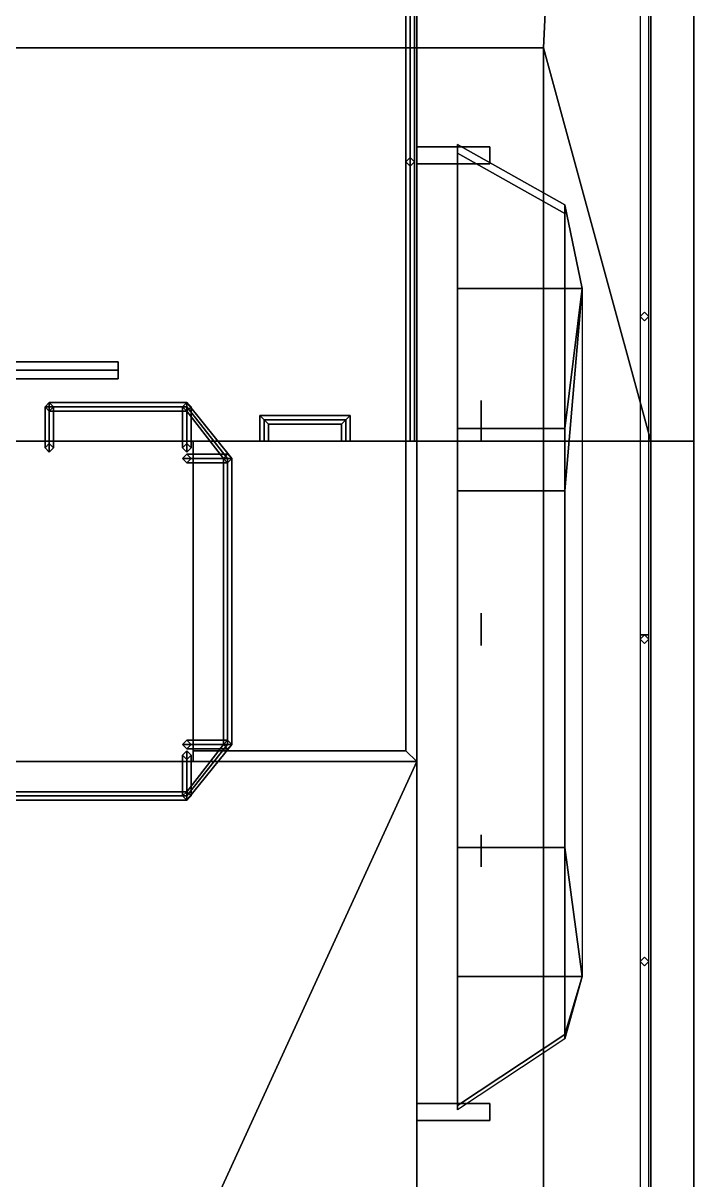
# Model space of a CAD drawing. Header units: millimetres. Extents: x -3.4 to 3.4, y -22.9 to 32.2.
# Drawn here: x 0.28 to 3.4, y 7.06 to 12.45 of the extents above; entities that cross this region are included whole.
import ezdxf

# ---------------------------------------------------------------- set-up
doc = ezdxf.new("R2010")
doc.units = ezdxf.units.MM
for name, color, linetype in [('boats', 1, 'Continuous'), ('railings', 6, 'Continuous'), ('superstructure', 3, 'Continuous')]:
    doc.layers.add(name, color=color, linetype=linetype)

msp = doc.modelspace()

# ---------------------------------------------------------------- linework, layer by layer
for points in [[(3.2, 22.79), (2.7, 12.33, -1.51), (-2.7, 12.33, -1.51), (-3.2, 22.79)], [(2.11, 22.79, 1.6), (2.11, 10.5, 0.82), (3.2, 10.5, 0.82), (3.2, 22.79, 1.6)], [(3.2, 22.79), (3.2, 10.5, -1.26), (2.7, 12.33, -1.51), (3.2, 22.79)], [(3.2, 10.5, 0.58), (3.2, 10.5), (3.2, 22.79), (3.2, 22.79, 1.36)], [(3.4, 22.79, 1.36), (3.4, 10.5, 0.58), (3.2, 10.5, 0.58), (3.2, 22.79, 1.36)], [(3.2, 22.79, 1.56), (3.2, 10.5, 0.78), (3.4, 10.5, 0.78), (3.4, 22.79, 1.56)], [(3.2, 22.79), (3.2, 10.5), (3.2, 10.5, -1.26), (3.2, 22.79)], [(3.2, 22.79, 1.6), (3.2, 10.5, 0.82), (3.2, 10.5, 0.78), (3.2, 22.79, 1.56)], [(3.4, 10.5, 0.78), (3.4, 10.5, 0.58), (3.4, 22.79, 1.36), (3.4, 22.79, 1.56)], [(2.08, 10.5, 3.02), (2.06, 10.5, 3.04), (2.06, 15.14, 3.04), (2.08, 15.14, 3.02)], [(2.06, 10.5, 3.04), (2.08, 10.5, 3.06), (2.08, 15.14, 3.06), (2.06, 15.14, 3.04)], [(2.1, 10.5, 3.04), (2.08, 10.5, 3.02), (2.08, 15.14, 3.02), (2.1, 15.14, 3.04)], [(2.08, 10.5, 3.06), (2.1, 10.5, 3.04), (2.1, 15.14, 3.04), (2.08, 15.14, 3.06)], [(2.7, 12.33, -1.51), (2.7, -7.18, -1.51), (-2.7, -7.18, -1.51), (-2.7, 12.33, -1.51)], [(3.2, 10.5, -1.26), (3.2, -7.19, -1.26), (2.7, -7.18, -1.51), (2.7, 12.33, -1.51)], [(2.08, 11.82, 2.13), (2.06, 11.8, 2.13), (2.06, 11.8, 3.04), (2.08, 11.82, 3.02)], [(2.06, 11.8, 2.13), (2.08, 11.78, 2.13), (2.08, 11.78, 3.02), (2.06, 11.8, 3.04)], [(2.1, 11.8, 2.13), (2.08, 11.82, 2.13), (2.08, 11.82, 3.02), (2.1, 11.8, 3.04)], [(2.08, 11.78, 2.13), (2.1, 11.8, 2.13), (2.1, 11.8, 3.04), (2.08, 11.78, 3.02)], [(0.72, 10.83, 6.98), (0.72, 10.87, 6.94), (-0.72, 10.87, 6.94), (-0.72, 10.83, 6.98)], [(0.72, 10.87, 6.94), (0.72, 10.83, 6.9), (-0.72, 10.83, 6.9), (-0.72, 10.87, 6.94)], [(0.72, 10.79, 6.94), (0.72, 10.83, 6.9), (0.72, 10.87, 6.94), (0.72, 10.83, 6.98)], [(0.72, 10.79, 6.94), (0.72, 10.83, 6.98), (-0.72, 10.83, 6.98), (-0.72, 10.79, 6.94)], [(0.72, 10.83, 6.9), (0.72, 10.79, 6.94), (-0.72, 10.79, 6.94), (-0.72, 10.83, 6.9)], [(0.4, 10.68, 4.31), (0.38, 10.66, 4.31), (0.38, 10.66, 5.11), (0.4, 10.68, 5.09)], [(0.4, 10.49, 4.03), (0.38, 10.47, 4.03), (0.38, 10.66, 4.31), (0.4, 10.68, 4.31)], [(1.04, 10.66, 5.11), (1.04, 10.68, 5.09), (0.4, 10.68, 5.09), (0.38, 10.66, 5.11)], [(0.38, 10.66, 4.31), (0.4, 10.64, 4.31), (0.4, 10.64, 5.09), (0.38, 10.66, 5.11)], [(0.38, 10.47, 4.03), (0.4, 10.45, 4.03), (0.4, 10.64, 4.31), (0.38, 10.66, 4.31)], [(1.04, 10.64, 5.09), (1.04, 10.66, 5.11), (0.38, 10.66, 5.11), (0.4, 10.64, 5.09)], [(0.42, 10.66, 4.31), (0.4, 10.68, 4.31), (0.4, 10.68, 5.09), (0.42, 10.66, 5.07)], [(1.04, 10.66, 4.65), (1.04, 10.68, 4.63), (0.4, 10.68, 4.63), (0.42, 10.66, 4.65)], [(1.04, 10.68, 4.63), (1.04, 10.66, 4.61), (0.42, 10.66, 4.61), (0.4, 10.68, 4.63)], [(0.42, 10.47, 4.03), (0.4, 10.49, 4.03), (0.4, 10.68, 4.31), (0.42, 10.66, 4.31)], [(1.04, 10.68, 5.09), (1.04, 10.66, 5.07), (0.42, 10.66, 5.07), (0.4, 10.68, 5.09)], [(0.4, 10.64, 4.31), (0.42, 10.66, 4.31), (0.42, 10.66, 5.07), (0.4, 10.64, 5.09)], [(1.04, 10.66, 4.61), (1.04, 10.64, 4.63), (0.4, 10.64, 4.63), (0.42, 10.66, 4.61)], [(1.04, 10.64, 4.63), (1.04, 10.66, 4.65), (0.42, 10.66, 4.65), (0.4, 10.64, 4.63)], [(0.4, 10.45, 4.03), (0.42, 10.47, 4.03), (0.42, 10.66, 4.31), (0.4, 10.64, 4.31)], [(1.04, 10.66, 5.07), (1.04, 10.64, 5.09), (0.4, 10.64, 5.09), (0.42, 10.66, 5.07)], [(1.04, 10.68, 4.31), (1.02, 10.66, 4.31), (1.02, 10.66, 5.09), (1.04, 10.68, 5.09)], [(1.04, 10.49, 4.03), (1.02, 10.47, 4.03), (1.02, 10.66, 4.31), (1.04, 10.68, 4.31)], [(1.02, 10.66, 4.31), (1.04, 10.64, 4.31), (1.04, 10.64, 5.09), (1.02, 10.66, 5.09)], [(1.02, 10.47, 4.03), (1.04, 10.45, 4.03), (1.04, 10.64, 4.31), (1.02, 10.66, 4.31)], [(1.06, 10.66, 4.31), (1.04, 10.68, 4.31), (1.04, 10.68, 5.09), (1.06, 10.66, 5.09)], [(1.04, 10.66, 4.61), (1.04, 10.68, 4.63), (1.25, 10.42, 4.63), (1.23, 10.42, 4.61)], [(1.04, 10.68, 4.63), (1.04, 10.66, 4.65), (1.23, 10.42, 4.65), (1.25, 10.42, 4.63)], [(1.06, 10.47, 4.03), (1.04, 10.49, 4.03), (1.04, 10.68, 4.31), (1.06, 10.66, 4.31)], [(1.04, 10.66, 5.07), (1.04, 10.68, 5.09), (1.25, 10.42, 5.09), (1.23, 10.42, 5.07)], [(1.04, 10.68, 5.09), (1.04, 10.66, 5.11), (1.23, 10.42, 5.11), (1.25, 10.42, 5.09)], [(1.04, 10.64, 4.31), (1.06, 10.66, 4.31), (1.06, 10.66, 5.09), (1.04, 10.64, 5.09)], [(1.04, 10.66, 4.65), (1.04, 10.64, 4.63), (1.21, 10.42, 4.63), (1.23, 10.42, 4.65)], [(1.04, 10.64, 4.63), (1.04, 10.66, 4.61), (1.23, 10.42, 4.61), (1.21, 10.42, 4.63)], [(1.04, 10.45, 4.03), (1.06, 10.47, 4.03), (1.06, 10.66, 4.31), (1.04, 10.64, 4.31)], [(1.04, 10.66, 5.11), (1.04, 10.64, 5.09), (1.21, 10.42, 5.09), (1.23, 10.42, 5.11)], [(1.04, 10.64, 5.09), (1.04, 10.66, 5.07), (1.23, 10.42, 5.07), (1.21, 10.42, 5.09)], [(1.4, 10.6, 2.55), (1.38, 10.62, 2.53), (1.38, 10.5, 2.53), (1.4, 10.5, 2.55)], [(1.38, 10.62, 2.53), (1.4, 10.6, 2.51), (1.4, 10.5, 2.51), (1.38, 10.5, 2.53)], [(1.78, 10.6, 2.55), (1.8, 10.62, 2.53), (1.38, 10.62, 2.53), (1.4, 10.6, 2.55)], [(1.8, 10.62, 2.53), (1.78, 10.6, 2.51), (1.4, 10.6, 2.51), (1.38, 10.62, 2.53)], [(1.78, 10.6, 2.35), (1.8, 10.62, 2.33), (1.38, 10.62, 2.33), (1.4, 10.6, 2.35)], [(1.8, 10.62, 2.33), (1.78, 10.6, 2.31), (1.4, 10.6, 2.31), (1.38, 10.62, 2.33)], [(1.4, 10.6, 2.35), (1.38, 10.62, 2.33), (1.38, 10.5, 2.33), (1.4, 10.5, 2.35)], [(1.38, 10.62, 2.33), (1.4, 10.6, 2.31), (1.4, 10.5, 2.31), (1.38, 10.5, 2.33)], [(1.78, 10.6, 2.75), (1.8, 10.62, 2.73), (1.38, 10.62, 2.73), (1.4, 10.6, 2.75)], [(1.8, 10.62, 2.73), (1.78, 10.6, 2.71), (1.4, 10.6, 2.71), (1.38, 10.62, 2.73)], [(1.4, 10.6, 2.75), (1.38, 10.62, 2.73), (1.38, 10.5, 2.73), (1.4, 10.5, 2.75)], [(1.38, 10.62, 2.73), (1.4, 10.6, 2.71), (1.4, 10.5, 2.71), (1.38, 10.5, 2.73)], [(1.42, 10.58, 2.53), (1.4, 10.6, 2.55), (1.4, 10.5, 2.55), (1.42, 10.5, 2.53)], [(1.4, 10.6, 2.51), (1.42, 10.58, 2.53), (1.42, 10.5, 2.53), (1.4, 10.5, 2.51)], [(1.76, 10.58, 2.53), (1.78, 10.6, 2.55), (1.4, 10.6, 2.55), (1.42, 10.58, 2.53)], [(1.78, 10.6, 2.51), (1.76, 10.58, 2.53), (1.42, 10.58, 2.53), (1.4, 10.6, 2.51)], [(1.76, 10.58, 2.33), (1.78, 10.6, 2.35), (1.4, 10.6, 2.35), (1.42, 10.58, 2.33)], [(1.78, 10.6, 2.31), (1.76, 10.58, 2.33), (1.42, 10.58, 2.33), (1.4, 10.6, 2.31)], [(1.42, 10.58, 2.33), (1.4, 10.6, 2.35), (1.4, 10.5, 2.35), (1.42, 10.5, 2.33)], [(1.4, 10.6, 2.31), (1.42, 10.58, 2.33), (1.42, 10.5, 2.33), (1.4, 10.5, 2.31)], [(1.76, 10.58, 2.73), (1.78, 10.6, 2.75), (1.4, 10.6, 2.75), (1.42, 10.58, 2.73)], [(1.78, 10.6, 2.71), (1.76, 10.58, 2.73), (1.42, 10.58, 2.73), (1.4, 10.6, 2.71)], [(1.42, 10.58, 2.73), (1.4, 10.6, 2.75), (1.4, 10.5, 2.75), (1.42, 10.5, 2.73)], [(1.4, 10.6, 2.71), (1.42, 10.58, 2.73), (1.42, 10.5, 2.73), (1.4, 10.5, 2.71)], [(1.76, 10.58, 2.53), (1.78, 10.6, 2.51), (1.78, 10.5, 2.51), (1.76, 10.5, 2.53)], [(1.78, 10.6, 2.55), (1.76, 10.58, 2.53), (1.76, 10.5, 2.53), (1.78, 10.5, 2.55)], [(1.76, 10.58, 2.33), (1.78, 10.6, 2.31), (1.78, 10.5, 2.31), (1.76, 10.5, 2.33)], [(1.78, 10.6, 2.35), (1.76, 10.58, 2.33), (1.76, 10.5, 2.33), (1.78, 10.5, 2.35)], [(1.76, 10.58, 2.73), (1.78, 10.6, 2.71), (1.78, 10.5, 2.71), (1.76, 10.5, 2.73)], [(1.78, 10.6, 2.75), (1.76, 10.58, 2.73), (1.76, 10.5, 2.73), (1.78, 10.5, 2.75)], [(1.78, 10.6, 2.51), (1.8, 10.62, 2.53), (1.8, 10.5, 2.53), (1.78, 10.5, 2.51)], [(1.8, 10.62, 2.53), (1.78, 10.6, 2.55), (1.78, 10.5, 2.55), (1.8, 10.5, 2.53)], [(1.78, 10.6, 2.31), (1.8, 10.62, 2.33), (1.8, 10.5, 2.33), (1.78, 10.5, 2.31)], [(1.8, 10.62, 2.33), (1.78, 10.6, 2.35), (1.78, 10.5, 2.35), (1.8, 10.5, 2.33)], [(1.78, 10.6, 2.71), (1.8, 10.62, 2.73), (1.8, 10.5, 2.73), (1.78, 10.5, 2.71)], [(1.8, 10.62, 2.73), (1.78, 10.6, 2.75), (1.78, 10.5, 2.75), (1.8, 10.5, 2.73)], [(1.07, 10.5, 4.03), (1.07, 10.5, 2.77), (-1.07, 10.5, 2.77), (-1.07, 10.5, 4.03)], [(1.07, 10.5, 2.77), (1.07, 9.01, 2.7932), (-1.07, 9.01, 2.7932), (-1.07, 10.5, 2.77)], [(-1.07, 10.5, 4.03), (-1.07, 9.01, 4.03), (1.07, 9.01, 4.03), (1.07, 10.5, 4.03)], [(1.07, 9.06, 4.03), (1.07, 9.06, 2.7924), (1.07, 10.5, 2.77), (1.07, 10.5, 4.03)], [(2.06, 9.06, 2.7924), (2.06, 9.06, 4.03), (2.06, 10.5, 4.03), (2.06, 10.5, 2.77)], [(2.06, 10.5, 2.77), (2.06, 10.5, 4.03), (2.11, 10.5, 4.03), (2.11, 10.5, 2.77)], [(2.11, 10.5, 4.03), (2.06, 10.5, 4.03), (2.06, 9.06, 4.03), (2.11, 9.01, 4.03)], [(2.11, 10.5, 0.82), (2.11, -8.29, 1.1), (3.2, -8.29, 1.1), (3.2, 10.5, 0.82)], [(2.11, 10.5, 2.77), (2.11, 10.5, 4.03), (2.11, 9.01, 4.03), (2.11, 9.01, 2.7932)], [(3.2, -8.29, 0.86), (3.2, -8.29), (3.2, 10.5), (3.2, 10.5, 0.58)], [(3.4, 10.5, 0.58), (3.4, -8.29, 0.86), (3.2, -8.29, 0.86), (3.2, 10.5, 0.58)], [(3.2, 10.5, 0.78), (3.2, -8.29, 1.06), (3.4, -8.29, 1.06), (3.4, 10.5, 0.78)], [(3.2, 10.5), (3.2, -8.29), (3.2, -7.19, -1.26), (3.2, 10.5, -1.26)], [(3.2, 10.5, 0.82), (3.2, -8.29, 1.1), (3.2, -8.29, 1.06), (3.2, 10.5, 0.78)], [(3.4, -8.29, 1.06), (3.4, -8.29, 0.86), (3.4, 10.5, 0.58), (3.4, 10.5, 0.78)], [(1.04, 10.44, 4.03), (1.02, 10.42, 4.03), (1.21, 10.42, 4.31), (1.23, 10.44, 4.31)], [(1.06, 10.42, 4.03), (1.04, 10.44, 4.03), (1.23, 10.44, 4.31), (1.25, 10.42, 4.31)], [(1.23, 10.44, 4.31), (1.21, 10.42, 4.31), (1.21, 10.42, 5.09), (1.23, 10.44, 5.09)], [(1.25, 10.42, 4.31), (1.23, 10.44, 4.31), (1.23, 10.44, 5.09), (1.25, 10.42, 5.09)], [(1.02, 10.42, 4.03), (1.04, 10.4, 4.03), (1.23, 10.4, 4.31), (1.21, 10.42, 4.31)], [(1.04, 10.4, 4.03), (1.06, 10.42, 4.03), (1.25, 10.42, 4.31), (1.23, 10.4, 4.31)], [(1.21, 10.42, 4.31), (1.23, 10.4, 4.31), (1.23, 10.4, 5.07), (1.21, 10.42, 5.09)], [(1.23, 9.09, 4.61), (1.21, 9.09, 4.63), (1.21, 10.42, 4.63), (1.23, 10.42, 4.61)], [(1.21, 9.09, 4.63), (1.23, 9.09, 4.65), (1.23, 10.42, 4.65), (1.21, 10.42, 4.63)], [(1.23, 9.09, 5.07), (1.21, 9.09, 5.09), (1.21, 10.42, 5.09), (1.23, 10.42, 5.07)], [(1.21, 9.09, 5.09), (1.23, 9.09, 5.11), (1.23, 10.42, 5.11), (1.21, 10.42, 5.09)], [(1.23, 10.4, 4.31), (1.25, 10.42, 4.31), (1.25, 10.42, 5.09), (1.23, 10.4, 5.07)], [(1.23, 9.09, 4.65), (1.25, 9.09, 4.63), (1.25, 10.42, 4.63), (1.23, 10.42, 4.65)], [(1.25, 9.09, 4.63), (1.23, 9.09, 4.61), (1.23, 10.42, 4.61), (1.25, 10.42, 4.63)], [(1.23, 9.09, 5.11), (1.25, 9.09, 5.09), (1.25, 10.42, 5.09), (1.23, 10.42, 5.11)], [(1.25, 9.09, 5.09), (1.23, 9.09, 5.07), (1.23, 10.42, 5.07), (1.25, 10.42, 5.09)], [(1.04, 9.11, 4.03), (1.02, 9.09, 4.03), (1.21, 9.09, 4.31), (1.23, 9.11, 4.31)], [(1.06, 9.09, 4.03), (1.04, 9.11, 4.03), (1.23, 9.11, 4.31), (1.25, 9.09, 4.31)], [(1.23, 9.11, 4.31), (1.21, 9.09, 4.31), (1.21, 9.09, 5.09), (1.23, 9.11, 5.07)], [(1.25, 9.09, 4.31), (1.23, 9.11, 4.31), (1.23, 9.11, 5.07), (1.25, 9.09, 5.09)], [(1.02, 9.09, 4.03), (1.04, 9.07, 4.03), (1.23, 9.07, 4.31), (1.21, 9.09, 4.31)], [(1.04, 9.06, 4.03), (1.02, 9.04, 4.03), (1.02, 8.85, 4.31), (1.04, 8.87, 4.31)], [(1.02, 9.04, 4.03), (1.04, 9.02, 4.03), (1.04, 8.83, 4.31), (1.02, 8.85, 4.31)], [(1.04, 8.85, 4.61), (1.04, 8.87, 4.63), (1.21, 9.09, 4.63), (1.23, 9.09, 4.61)], [(1.04, 8.87, 4.63), (1.04, 8.85, 4.65), (1.23, 9.09, 4.65), (1.21, 9.09, 4.63)], [(1.04, 8.85, 4.65), (1.04, 8.83, 4.63), (1.25, 9.09, 4.63), (1.23, 9.09, 4.65)], [(1.04, 8.83, 4.63), (1.04, 8.85, 4.61), (1.23, 9.09, 4.61), (1.25, 9.09, 4.63)], [(1.04, 9.07, 4.03), (1.06, 9.09, 4.03), (1.25, 9.09, 4.31), (1.23, 9.07, 4.31)], [(1.04, 8.85, 5.07), (1.04, 8.87, 5.09), (1.21, 9.09, 5.09), (1.23, 9.09, 5.07)], [(1.04, 8.87, 5.09), (1.04, 8.85, 5.11), (1.23, 9.09, 5.11), (1.21, 9.09, 5.09)], [(1.04, 8.85, 5.11), (1.04, 8.83, 5.09), (1.25, 9.09, 5.09), (1.23, 9.09, 5.11)], [(1.04, 8.83, 5.09), (1.04, 8.85, 5.07), (1.23, 9.09, 5.07), (1.25, 9.09, 5.09)], [(1.06, 9.04, 4.03), (1.04, 9.06, 4.03), (1.04, 8.87, 4.31), (1.06, 8.85, 4.31)], [(1.04, 9.02, 4.03), (1.06, 9.04, 4.03), (1.06, 8.85, 4.31), (1.04, 8.83, 4.31)], [(1.07, 9.06, 2.7924), (1.07, 9.06, 4.03), (2.06, 9.06, 4.03), (2.06, 9.06, 2.7924)], [(1.07, 9.06, 4.03), (1.07, 9.01, 4.03), (2.11, 9.01, 4.03), (2.06, 9.06, 4.03)], [(1.21, 9.09, 4.31), (1.23, 9.07, 4.31), (1.23, 9.07, 5.09), (1.21, 9.09, 5.09)], [(1.23, 9.07, 4.31), (1.25, 9.09, 4.31), (1.25, 9.09, 5.09), (1.23, 9.07, 5.09)], [(-1.07, 9.01, 4.03), (-1.07, 9.01, 2.7932), (1.07, 9.01, 2.7932), (1.07, 9.01, 4.03)], [(2.11, 9.01, 2.7932), (2.11, 9.01, 4.03), (1.07, 9.01, 4.03), (1.07, 9.01, 2.7932)], [(1.04, 8.85, 4.65), (1.04, 8.87, 4.63), (-1.04, 8.87, 4.63), (-1.04, 8.85, 4.65)], [(1.04, 8.87, 4.63), (1.04, 8.85, 4.61), (-1.04, 8.85, 4.61), (-1.04, 8.87, 4.63)], [(1.04, 8.85, 5.11), (1.04, 8.87, 5.09), (-1.04, 8.87, 5.09), (-1.04, 8.85, 5.11)], [(1.04, 8.87, 5.09), (1.04, 8.85, 5.07), (-1.04, 8.85, 5.07), (-1.04, 8.87, 5.09)], [(1.04, 8.85, 4.61), (1.04, 8.83, 4.63), (-1.04, 8.83, 4.63), (-1.04, 8.85, 4.61)], [(1.04, 8.83, 4.63), (1.04, 8.85, 4.65), (-1.04, 8.85, 4.65), (-1.04, 8.83, 4.63)], [(1.04, 8.85, 5.07), (1.04, 8.83, 5.09), (-1.04, 8.83, 5.09), (-1.04, 8.85, 5.07)], [(1.04, 8.83, 5.09), (1.04, 8.85, 5.11), (-1.04, 8.85, 5.11), (-1.04, 8.83, 5.09)], [(1.04, 8.87, 4.31), (1.02, 8.85, 4.31), (1.02, 8.85, 5.09), (1.04, 8.87, 5.09)], [(1.02, 8.85, 4.31), (1.04, 8.83, 4.31), (1.04, 8.83, 5.09), (1.02, 8.85, 5.09)], [(1.06, 8.85, 4.31), (1.04, 8.87, 4.31), (1.04, 8.87, 5.09), (1.06, 8.85, 5.09)], [(1.04, 8.83, 4.31), (1.06, 8.85, 4.31), (1.06, 8.85, 5.09), (1.04, 8.83, 5.09)]]:
    msp.add_3dface(points)
at = {"layer": 'boats'}
for points in [[(2.8, 11.6, 2.02), (2.3, 11.88, 1.85), (2.3, 11.88, 2.43), (2.8, 11.6, 2.26)], [(2.8, 11.21, 1.88), (2.3, 11.21, 1.68), (2.3, 11.88, 1.85), (2.8, 11.6, 2.02)], [(2.8, 11.21, 2.4), (2.3, 11.21, 2.6), (2.3, 11.88, 2.43), (2.8, 11.6, 2.26)], [(2.3, 11.88, 1.85), (2.3, 11.84, 1.9), (2.3, 11.84, 2.38), (2.3, 11.88, 2.43)], [(2.3, 11.21, 2.6), (2.3, 11.21, 2.55), (2.3, 11.84, 2.38), (2.3, 11.88, 2.43)], [(2.3, 11.21, 1.68), (2.3, 11.21, 1.73), (2.3, 11.84, 1.9), (2.3, 11.88, 1.85)], [(2.3, 11.84, 1.9), (2.8, 11.56, 2.07), (2.8, 11.56, 2.21), (2.3, 11.84, 2.38)], [(2.3, 11.21, 2.55), (2.8, 11.21, 2.35), (2.8, 11.56, 2.21), (2.3, 11.84, 2.38)], [(2.3, 11.21, 1.73), (2.8, 11.21, 1.93), (2.8, 11.56, 2.07), (2.3, 11.84, 1.9)], [(2.88, 11.21, 2.14), (2.8, 11.21, 1.88), (2.8, 11.6, 2.02), (2.88, 11.21, 2.14)], [(2.88, 11.21, 2.14), (2.8, 11.6, 2.02), (2.8, 11.6, 2.26), (2.88, 11.21, 2.14)], [(2.88, 11.21, 2.14), (2.8, 11.21, 2.4), (2.8, 11.6, 2.26), (2.88, 11.21, 2.14)], [(2.8, 11.21, 1.93), (2.8, 11.21, 2.35), (2.8, 11.56, 2.21), (2.8, 11.56, 2.07)], [(2.3, 10.56, 2.65), (2.8, 10.56, 2.46), (2.8, 11.21, 2.35), (2.3, 11.21, 2.55)], [(2.3, 10.56, 1.63), (2.8, 10.56, 1.82), (2.8, 11.21, 1.93), (2.3, 11.21, 1.73)], [(2.8, 10.56, 1.77), (2.3, 10.56, 1.58), (2.3, 11.21, 1.68), (2.8, 11.21, 1.88)], [(2.8, 10.56, 2.51), (2.3, 10.56, 2.7), (2.3, 11.21, 2.6), (2.8, 11.21, 2.4)], [(2.3, 10.56, 2.7), (2.3, 10.56, 2.65), (2.3, 11.21, 2.55), (2.3, 11.21, 2.6)], [(2.3, 10.56, 1.58), (2.3, 10.56, 1.63), (2.3, 11.21, 1.73), (2.3, 11.21, 1.68)], [(2.88, 8.01, 2.14), (2.8, 8.61, 1.76), (2.8, 10.27, 1.76), (2.88, 11.21, 2.14)], [(2.88, 8.01, 2.14), (2.8, 8.61, 2.52), (2.8, 10.27, 2.52), (2.88, 11.21, 2.14)], [(2.8, 10.56, 1.82), (2.8, 10.56, 2.46), (2.8, 11.21, 2.35), (2.8, 11.21, 1.93)], [(2.88, 11.21, 2.14), (2.8, 10.27, 1.76), (2.8, 10.56, 1.77), (2.88, 11.21, 2.14)], [(2.88, 11.21, 2.14), (2.8, 10.56, 1.77), (2.8, 11.21, 1.88), (2.88, 11.21, 2.14)], [(2.88, 11.21, 2.14), (2.8, 10.56, 2.51), (2.8, 11.21, 2.4), (2.88, 11.21, 2.14)], [(2.88, 11.21, 2.14), (2.8, 10.27, 2.52), (2.8, 10.56, 2.51), (2.88, 11.21, 2.14)], [(2.41, 10.5, 2.62), (2.41, 10.5, 1.66), (2.41, 10.69, 1.68), (2.41, 10.69, 2.6)], [(2.3, 10.27, 2.66), (2.8, 10.27, 2.47), (2.8, 10.56, 2.46), (2.3, 10.56, 2.65)], [(2.3, 10.27, 1.62), (2.8, 10.27, 1.81), (2.8, 10.56, 1.82), (2.3, 10.56, 1.63)], [(2.8, 10.27, 1.76), (2.3, 10.27, 1.57), (2.3, 10.56, 1.58), (2.8, 10.56, 1.77)], [(2.8, 10.27, 2.52), (2.3, 10.27, 2.71), (2.3, 10.56, 2.7), (2.8, 10.56, 2.51)], [(2.3, 10.27, 2.71), (2.3, 10.27, 2.66), (2.3, 10.56, 2.65), (2.3, 10.56, 2.7)], [(2.3, 10.27, 1.57), (2.3, 10.27, 1.62), (2.3, 10.56, 1.63), (2.3, 10.56, 1.58)], [(2.8, 10.27, 1.81), (2.8, 10.27, 2.47), (2.8, 10.56, 2.46), (2.8, 10.56, 1.82)], [(2.3, 8.61, 2.66), (2.8, 8.61, 2.47), (2.8, 10.27, 2.47), (2.3, 10.27, 2.66)], [(2.3, 8.61, 1.62), (2.8, 8.61, 1.81), (2.8, 10.27, 1.81), (2.3, 10.27, 1.62)], [(2.8, 8.61, 1.76), (2.3, 8.61, 1.57), (2.3, 10.27, 1.57), (2.8, 10.27, 1.76)], [(2.8, 8.61, 2.52), (2.3, 8.61, 2.71), (2.3, 10.27, 2.71), (2.8, 10.27, 2.52)], [(2.3, 8.61, 2.71), (2.3, 8.61, 2.66), (2.3, 10.27, 2.66), (2.3, 10.27, 2.71)], [(2.3, 8.61, 1.57), (2.3, 8.61, 1.62), (2.3, 10.27, 1.62), (2.3, 10.27, 1.57)], [(2.8, 8.61, 1.81), (2.8, 8.61, 2.47), (2.8, 10.27, 2.47), (2.8, 10.27, 1.81)], [(2.41, 9.55, 2.62), (2.41, 9.55, 1.66), (2.41, 9.7, 1.66), (2.41, 9.7, 2.62)], [(2.41, 8.52, 2.62), (2.41, 8.52, 1.66), (2.41, 8.67, 1.66), (2.41, 8.67, 2.62)], [(2.3, 8.01, 2.49), (2.8, 8.01, 2.34), (2.8, 8.61, 2.47), (2.3, 8.61, 2.66)], [(2.3, 8.01, 1.79), (2.8, 8.01, 1.94), (2.8, 8.61, 1.81), (2.3, 8.61, 1.62)], [(2.8, 8.01, 1.89), (2.3, 8.01, 1.74), (2.3, 8.61, 1.57), (2.8, 8.61, 1.76)], [(2.8, 8.01, 2.39), (2.3, 8.01, 2.54), (2.3, 8.61, 2.71), (2.8, 8.61, 2.52)], [(2.3, 8.01, 2.54), (2.3, 8.01, 2.49), (2.3, 8.61, 2.66), (2.3, 8.61, 2.71)], [(2.3, 8.01, 1.74), (2.3, 8.01, 1.79), (2.3, 8.61, 1.62), (2.3, 8.61, 1.57)], [(2.8, 8.01, 1.94), (2.8, 8.01, 2.34), (2.8, 8.61, 2.47), (2.8, 8.61, 1.81)], [(2.88, 8.01, 2.14), (2.8, 8.01, 1.89), (2.8, 8.61, 1.76), (2.88, 8.01, 2.14)], [(2.88, 8.01, 2.14), (2.8, 8.01, 2.39), (2.8, 8.61, 2.52), (2.88, 8.01, 2.14)], [(2.3, 7.41, 2.14), (2.8, 7.74, 2.14), (2.8, 8.01, 2.34), (2.3, 8.01, 2.49)], [(2.3, 7.41, 2.14), (2.8, 7.74, 2.14), (2.8, 8.01, 1.94), (2.3, 8.01, 1.79)], [(2.8, 7.74, 2.11), (2.3, 7.41, 2.11), (2.3, 8.01, 1.74), (2.8, 8.01, 1.89)], [(2.8, 7.74, 2.17), (2.3, 7.41, 2.17), (2.3, 8.01, 2.54), (2.8, 8.01, 2.39)], [(2.3, 7.41, 2.17), (2.3, 7.41, 2.14), (2.3, 8.01, 2.49), (2.3, 8.01, 2.54)], [(2.3, 7.41, 2.11), (2.3, 7.41, 2.14), (2.3, 8.01, 1.79), (2.3, 8.01, 1.74)], [(2.8, 7.74, 2.14), (2.8, 7.74, 2.14), (2.8, 8.01, 2.34), (2.8, 8.01, 1.94)], [(2.88, 8.01, 2.14), (2.8, 7.74, 2.11), (2.8, 7.72, 2.14), (2.88, 8.01, 2.14)], [(2.88, 8.01, 2.14), (2.8, 7.74, 2.11), (2.8, 8.01, 1.89), (2.88, 8.01, 2.14)], [(2.88, 8.01, 2.14), (2.8, 7.72, 2.14), (2.8, 7.74, 2.17), (2.88, 8.01, 2.14)], [(2.88, 8.01, 2.14), (2.8, 7.74, 2.17), (2.8, 8.01, 2.39), (2.88, 8.01, 2.14)], [(2.8, 7.72, 2.14), (2.3, 7.39, 2.14), (2.3, 7.41, 2.11), (2.8, 7.74, 2.11)], [(2.8, 7.72, 2.14), (2.3, 7.39, 2.14), (2.3, 7.41, 2.17), (2.8, 7.74, 2.17)], [(2.3, 7.39, 2.14), (2.3, 7.39, 2.14), (2.3, 7.41, 2.17), (2.3, 7.41, 2.11)]]:
    msp.add_3dface(points, dxfattribs=at)
at = {"layer": 'railings'}
for points in [[(3.15, 21.6, 2.53), (3.15, 10.5, 1.84), (3.19, 10.5, 1.84), (3.19, 21.6, 2.53)], [(3.15, 21.6, 2.01), (3.15, 10.5, 1.32), (3.19, 10.5, 1.32), (3.19, 21.6, 2.01)], [(3.17, 11.1, 0.85), (3.15, 11.08, 0.85), (3.15, 11.08, 1.85), (3.17, 11.1, 1.85)], [(3.19, 11.08, 0.85), (3.17, 11.1, 0.85), (3.17, 11.1, 1.85), (3.19, 11.08, 1.85)], [(3.15, 11.08, 0.85), (3.17, 11.06, 0.85), (3.17, 11.06, 1.85), (3.15, 11.08, 1.85)], [(3.17, 11.06, 0.85), (3.19, 11.08, 0.85), (3.19, 11.08, 1.85), (3.17, 11.06, 1.85)], [(3.15, 10.5, 1.84), (3.15, 9.6, 1.84), (3.19, 9.6, 1.84), (3.19, 10.5, 1.84)], [(3.15, 10.5, 1.32), (3.15, 9.6, 1.32), (3.19, 9.6, 1.32), (3.19, 10.5, 1.32)], [(3.15, 9.6, 1.84), (3.15, -8.4, 2.12), (3.19, -8.4, 2.12), (3.19, 9.6, 1.84)], [(3.17, 9.6, 0.83), (3.15, 9.58, 0.83), (3.15, 9.58, 1.83), (3.17, 9.6, 1.83)], [(3.15, 9.6, 1.32), (3.15, -8.4, 1.6), (3.19, -8.4, 1.6), (3.19, 9.6, 1.32)], [(3.15, 9.58, 0.83), (3.17, 9.56, 0.83), (3.17, 9.56, 1.83), (3.15, 9.58, 1.83)], [(3.19, 9.58, 0.83), (3.17, 9.6, 0.83), (3.17, 9.6, 1.83), (3.19, 9.58, 1.83)], [(3.17, 9.56, 0.83), (3.19, 9.58, 0.83), (3.19, 9.58, 1.83), (3.17, 9.56, 1.83)], [(3.17, 8.1, 0.85), (3.15, 8.08, 0.85), (3.15, 8.08, 1.85), (3.17, 8.1, 1.85)], [(3.15, 8.08, 0.85), (3.17, 8.06, 0.85), (3.17, 8.06, 1.85), (3.15, 8.08, 1.85)], [(3.19, 8.08, 0.85), (3.17, 8.1, 0.85), (3.17, 8.1, 1.85), (3.19, 8.08, 1.85)], [(3.17, 8.06, 0.85), (3.19, 8.08, 0.85), (3.19, 8.08, 1.85), (3.17, 8.06, 1.85)]]:
    msp.add_3dface(points, dxfattribs=at)
at = {"layer": 'superstructure'}
for points in [[(2.11, 10.5, 0.82), (2.11, 22.79, 1.6), (2.11, 14.95, 2.13), (2.11, 10.5, 2.13)], [(2.11, 10.5, 2.13), (2.11, 14.95, 2.13), (-2.11, 14.95, 2.13), (-2.11, 10.5, 2.13)], [(2.45, 11.87, 0.93), (2.45, 11.87, 0.9069), (2.11, 11.87, 0.9069), (2.11, 11.87, 2.08)], [(2.11, 11.87, 2.08), (2.11, 11.79, 2.08), (2.45, 11.79, 0.93), (2.45, 11.87, 0.93)], [(2.45, 11.79, 0.93), (2.45, 11.79, 0.9019), (2.45, 11.87, 0.9069), (2.45, 11.87, 0.93)], [(2.11, 11.79, 2.08), (2.11, 11.79, 0.9019), (2.45, 11.79, 0.9019), (2.45, 11.79, 0.93)], [(2.11, 10.5, 2.77), (2.11, 10.5, 2.13), (-2.11, 10.5, 2.13), (-2.11, 10.5, 2.77)], [(2.06, 9.06, 2.7924), (2.06, 10.5, 2.77), (1.07, 10.5, 2.77), (1.07, 9.06, 2.7924)], [(2.11, -6.85, 3.04), (2.11, 6.24, 2.26), (2.11, 6.95, 2.26), (2.11, 10.5, 2.77)], [(2.11, 6.95, 2.26), (2.11, 6.95, 1.36), (2.11, 10.5, 0.82), (2.11, 10.5, 2.77)], [(2.11, 6.95, 1.36), (2.11, 6.24, 1.36), (2.11, -8.29, 1.1), (2.11, 10.5, 0.82)], [(-2.11, 9.01, 2.7932), (-0.63, 5.78, 2.8435), (0.63, 5.78, 2.8435), (2.11, 9.01, 2.7932)], [(0.63, 4.2, 2.868), (2.11, -5.64, 3.0212), (2.11, 9.01, 2.7932), (0.63, 5.78, 2.8435)], [(2.45, 7.42, 0.89), (2.45, 7.42, 0.8659), (2.11, 7.42, 0.8659), (2.11, 7.42, 2.7)], [(2.11, 7.42, 2.7), (2.11, 7.34, 2.7), (2.45, 7.34, 0.89), (2.45, 7.42, 0.89)], [(2.45, 7.34, 0.89), (2.45, 7.34, 0.8671), (2.45, 7.42, 0.8659), (2.45, 7.42, 0.89)], [(2.11, 7.34, 2.7), (2.11, 7.34, 0.8671), (2.45, 7.34, 0.8671), (2.45, 7.34, 0.89)]]:
    msp.add_3dface(points, dxfattribs=at)

doc.saveas('drawing.dxf')
